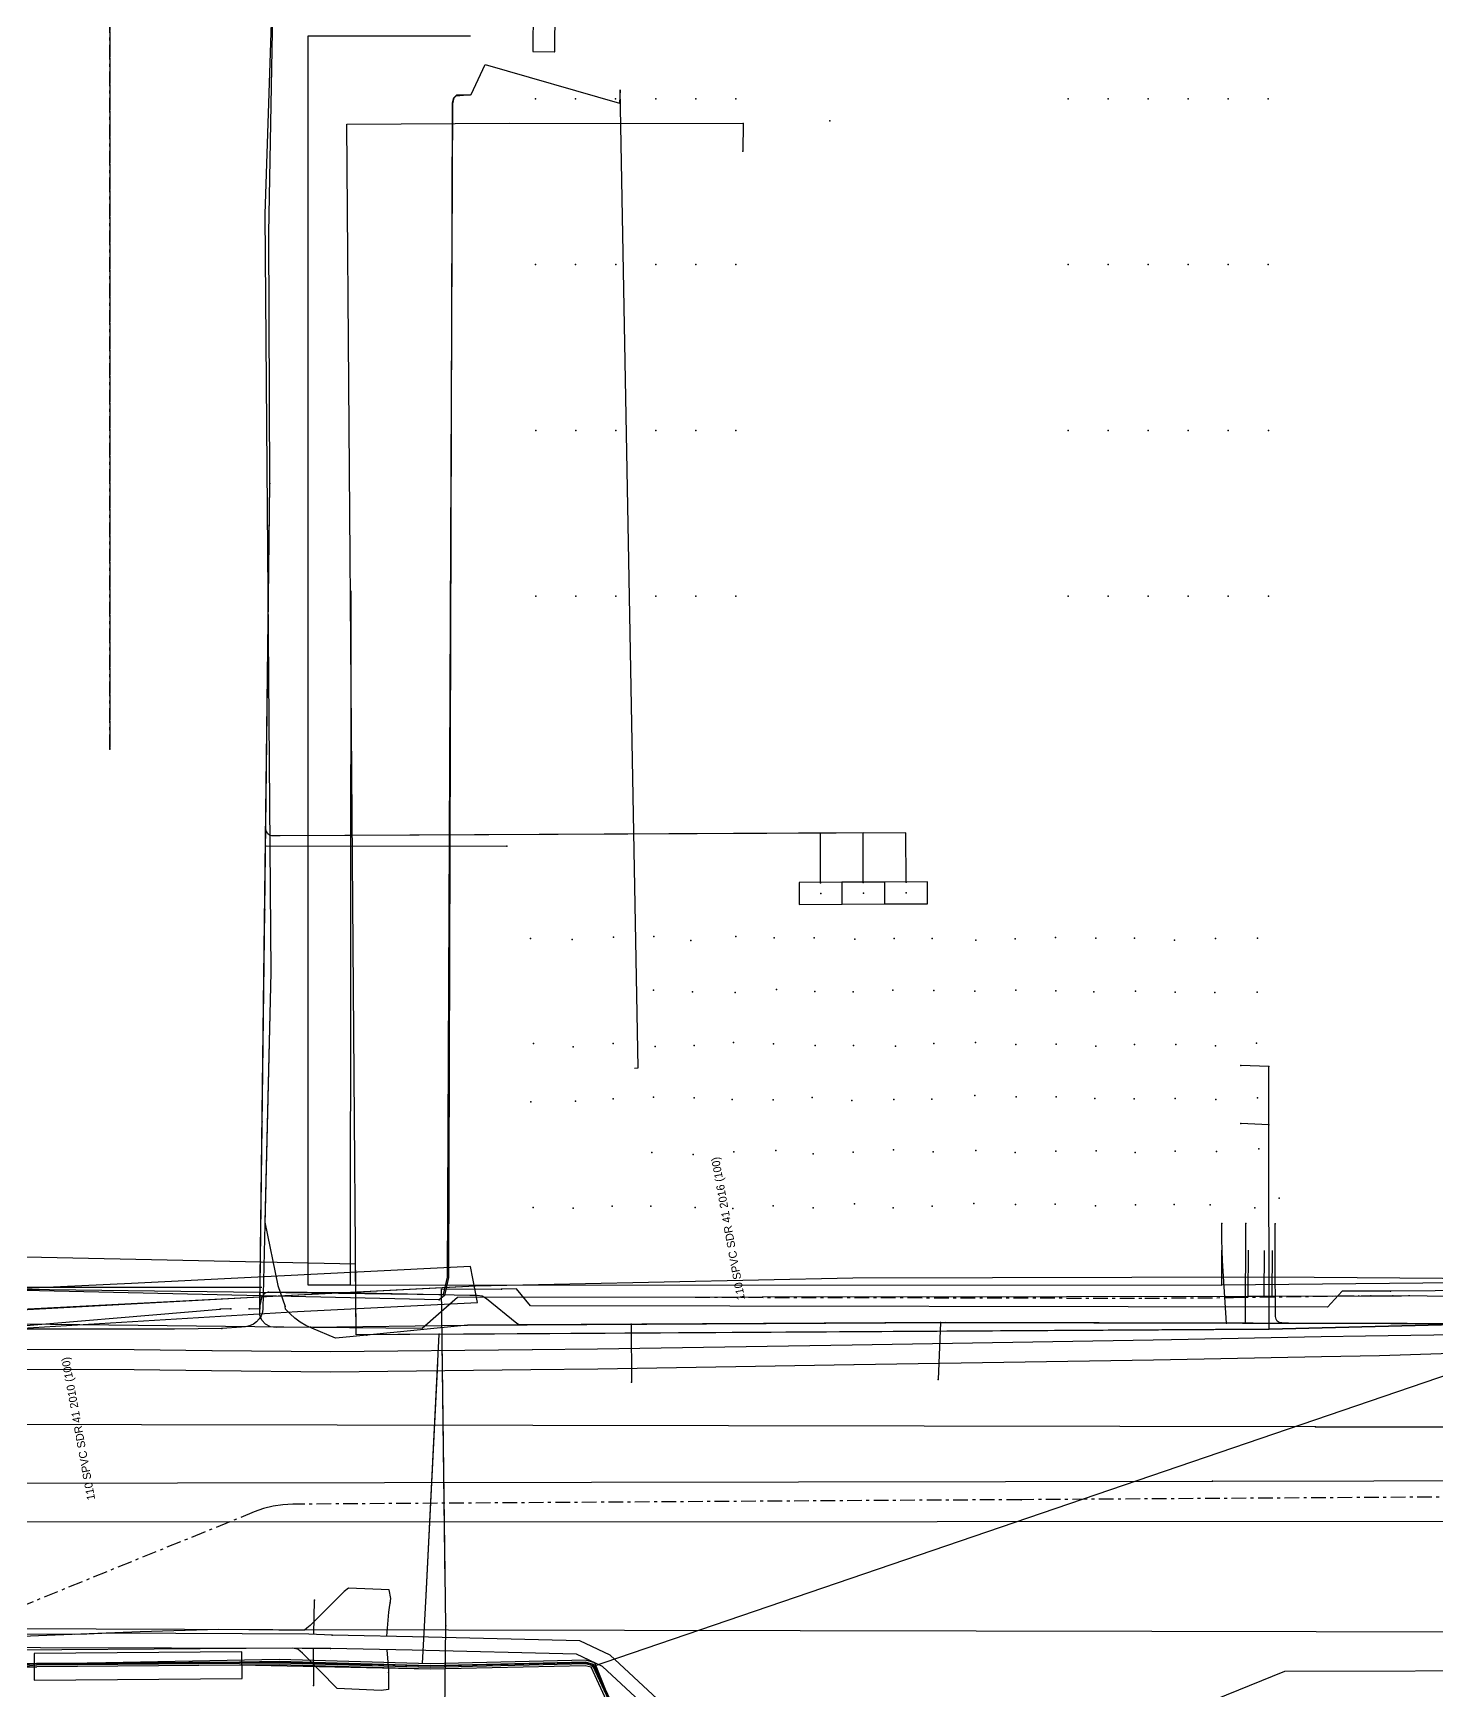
# Model space of a CAD drawing. Header units: metres. Extents: x -529 to 260, y -315 to 217.
# Drawn here: x -169.7 to -117.1, y -9.7 to 52.4 of the extents above; entities that cross this region are included whole.
import ezdxf

# ---------------------------------------------------------------- set-up
doc = ezdxf.new("R2010")
doc.units = ezdxf.units.M
doc.linetypes.add('DISUSED', pattern=[0.9943, 0.55, -0.1666, 0.1111, -0.1666])
for name, color, linetype, true_color in [('GM0772_GWA_Appurtenance', 7, 'Continuous', 0xba38a8), ('GM0772_GWA_Rioolleiding', 7, 'Continuous', 0xba38a8), ('KL1001_WAT_Appurtenance', 7, 'Continuous', 0x0000ff), ('KL1001_WAT_Waterleiding', 7, 'Continuous', 0x0000ff), ('KL1010_DAT_Appurtenance', 7, 'Continuous', 0x00ff00), ('KL1010_DAT_Telecommunicatiekabel', 7, 'Continuous', 0x00ff00), ('KL1011_DAT_Duct', 7, 'Continuous', 0x00ff00), ('KL1011_DAT_ExtraGeometrie', 7, 'Continuous', 0x00ff00), ('KL1011_DAT_Kabelbed', 7, 'Continuous', 0x00ff00), ('KL1011_DAT_Kast', 7, 'Continuous', 0x00ff00), ('KL1011_DAT_Mantelbuis', 7, 'Continuous', 0x00ff00), ('KL1011_DAT_Telecommunicatiekabel', 7, 'Continuous', 0x00ff00), ('KL1031_ELS_Appurtenance', 7, 'Continuous', 0x960000), ('KL1031_ELS_Elektriciteitskabel', 7, 'Continuous', 0x960000), ('KL1031_ELS_ExtraGeometrie', 7, 'Continuous', 0x960000), ('KL1031_ELS_Kast', 7, 'Continuous', 0x960000), ('KL1031_ELS_Mantelbuis', 7, 'Continuous', 0x960000), ('KL1031_EMS_Appurtenance', 7, 'Continuous', 0xc80000), ('KL1031_EMS_Elektriciteitskabel', 7, 'Continuous', 0xc80000), ('KL1031_GLD_Annotatie', 7, 'Continuous', 0xffffff), ('KL1031_GLD_Appurtenance', 7, 'Continuous', 0xffaf3c), ('KL1031_GLD_Mantelbuis', 7, 'Continuous', 0xffaf3c), ('KL1031_GLD_OlieGasChemicalienPijpleiding', 7, 'Continuous', 0xffaf3c), ('KL1049_DAT_Appurtenance', 7, 'Continuous', 0x00ff00), ('KL1049_DAT_Mantelbuis', 7, 'Continuous', 0x00ff00), ('KL1049_DAT_Telecommunicatiekabel', 7, 'Continuous', 0x00ff00), ('KL1051_DAT_Appurtenance', 7, 'Continuous', 0x00ff00), ('KL1051_DAT_ExtraDetailinfo', 7, 'Continuous', 0x00ff00), ('KL1051_DAT_Kabelbed', 7, 'Continuous', 0x00ff00), ('KL1051_DAT_Mantelbuis', 7, 'Continuous', 0x00ff00), ('KL1233_WRM_Appurtenance', 7, 'Continuous', 0x008080), ('KL1233_WRM_ThermischePijpleiding', 7, 'Continuous', 0x008080), ('KL1648_DAT_Telecommunicatiekabel', 7, 'Continuous', 0x00ff00)]:
    doc.layers.add(name, color=color, linetype=linetype, true_color=true_color)

msp = doc.modelspace()

# ---------------------------------------------------------------- linework, layer by layer
at = {"layer": 'GM0772_GWA_Appurtenance'}
msp.add_point((-125.494, -1.862), dxfattribs=at)
at = {"layer": 'GM0772_GWA_Rioolleiding', "linetype": 'CONTINUOUS'}
for points in [[(-172.056, -1.937), (-125.494, -1.862)], [(-125.494, -1.862), (-77.138, -1.767)], [(-171.189, -3.382), (-100.434, -3.366)]]:
    msp.add_lwpolyline(points, dxfattribs=at)
at = {"layer": 'KL1001_WAT_Appurtenance'}
for p in [(-119.558, 5.081), (-118.725, 5.083)]:
    msp.add_point(p, dxfattribs=at)
at = {"layer": 'KL1001_WAT_Waterleiding', "linetype": 'CONTINUOUS'}
for points in [[(-228.608, 11.557), (-228.148, 11.54), (-227.855, 11.847), (-218.296, 11.159), (-218.211, 4.382), (-177.808, 4.122), (-159.202, 3.913), (-155.109, 3.868), (-153.785, 5.031), (-130.964, 5.064), (-124.148, 5.075), (-123.547, 5.076), (-123.247, 5.076), (-119.923, 5.081), (-119.558, 5.081)], [(-124.148, 5.075), (-124.142, 6.791)], [(-123.547, 5.076), (-123.542, 6.789)], [(-123.247, 5.076), (-123.243, 6.788)], [(-119.558, 5.081), (-118.752, 5.082), (-118.725, 5.083)], [(-118.725, 5.083), (-118.407, 5.08)], [(-118.407, 5.08), (-118.14, 5.091), (-118.097, 5.093), (-117.447, 5.088), (-105.01, 4.978)]]:
    msp.add_lwpolyline(points, dxfattribs=at)
at = {"layer": 'KL1001_WAT_Waterleiding', "linetype": 'DISUSED'}
msp.add_lwpolyline([(-144.876, 5.033), (-128.026, 4.997), (-124.706, 5.02), (-119.996, 5.093)], dxfattribs=at)
at = {"layer": 'KL1010_DAT_Appurtenance'}
msp.add_point((-154.481, 4.94), dxfattribs=at)
at = {"layer": 'KL1010_DAT_Telecommunicatiekabel', "linetype": 'CONTINUOUS'}
for points in [[(-214.351, 5.39), (-175.006, 5.391), (-154.314, 5.131), (-154.162, 5.785), (-153.959, 49.766), (-153.908, 49.984), (-153.844, 50.061), (-153.281, 50.114), (-152.747, 51.23), (-147.711, 49.785)], [(-153.303, 50.087), (-153.829, 50.086), (-153.933, 49.972), (-153.988, 49.783), (-154.127, 5.777), (-154.282, 5.101), (-154.481, 4.94)], [(-147.156, 13.616), (-147.015, 13.629), (-147.686, 50.284), (-147.711, 49.785)], [(-154.481, 4.94), (-175.019, 5.396), (-214.363, 5.405), (-218.036, 5.946), (-227.662, 5.589), (-227.834, 5.567), (-231.251, 4.454), (-231.448, 4.414), (-234.719, 4.418), (-292.729, 4.428), (-295.573, 3.662), (-298.905, 3.597), (-310.142, 3.618), (-310.649, 3.382), (-311.071, 2.948), (-311.374, 2.316)]]:
    msp.add_lwpolyline(points, dxfattribs=at)
at = {"layer": 'KL1011_DAT_Duct', "linetype": 'CONTINUOUS'}
for points in [[(-153.303, 52.294), (-159.403, 52.294), (-159.401, 5.503), (-157.8, 5.502)], [(-157.8, 5.502), (-157.779, 31.502)], [(-157.8, 5.502), (-157.779, 31.502)], [(-157.8, 5.502), (-157.779, 31.502)], [(-157.8, 5.502), (-157.779, 31.502)], [(-157.8, 5.502), (-157.779, 31.502)], [(-157.8, 5.502), (-157.779, 31.502)], [(-125.143, 5.486), (-125.142, 6.793)], [(-125.143, 5.486), (-125.142, 6.793)], [(-125.143, 5.486), (-125.142, 6.793)], [(-125.143, 5.486), (-125.142, 6.793)], [(-106.295, 5.67), (-125.143, 5.486)], [(-106.295, 5.67), (-125.143, 5.486)], [(-157.8, 5.502), (-125.143, 5.486)], [(-157.8, 5.502), (-125.143, 5.486)], [(-157.8, 5.502), (-125.143, 5.486)], [(-157.8, 5.502), (-125.143, 5.486)], [(-157.8, 5.502), (-125.143, 5.486)], [(-157.8, 5.502), (-125.143, 5.486)], [(-157.8, 5.502), (-125.143, 5.486)], [(-170.596, -8.835), (-169.559, -8.816)], [(-170.596, -8.835), (-169.559, -8.816)], [(-161.965, -8.763), (-169.559, -8.816)], [(-161.965, -8.763), (-169.559, -8.816)], [(-161.965, -8.763), (-169.559, -8.816)], [(-148.78, -8.837), (-149.005, -8.777), (-154.814, -8.904), (-161.965, -8.763)], [(-148.78, -8.837), (-149.005, -8.777), (-154.814, -8.904), (-161.965, -8.763)], [(-148.125, -10.245), (-148.78, -8.837)], [(-148.125, -10.245), (-148.78, -8.837)]]:
    msp.add_lwpolyline(points, dxfattribs=at)
at = {"layer": 'KL1011_DAT_ExtraGeometrie', "linetype": 'CONTINUOUS'}
msp.add_lwpolyline([(-161.869, -8.262), (-169.662, -8.316), (-169.655, -9.316), (-161.862, -9.262), (-161.869, -8.262)], close=True, dxfattribs=at)
at = {"layer": 'KL1011_DAT_Kabelbed', "linetype": 'CONTINUOUS'}
for points in [[(-153.303, 52.294), (-159.403, 52.294), (-159.401, 5.503), (-157.8, 5.502)], [(-157.8, 5.502), (-157.779, 31.502)], [(-125.143, 5.486), (-125.142, 6.793)], [(-106.295, 5.67), (-148.78, -8.837)], [(-106.295, 5.67), (-125.143, 5.486)], [(-157.8, 5.502), (-125.143, 5.486)], [(-170.596, -8.835), (-169.559, -8.816)], [(-161.965, -8.763), (-169.559, -8.816)], [(-148.78, -8.837), (-149.005, -8.777), (-154.814, -8.904), (-161.965, -8.763)], [(-148.125, -10.245), (-148.78, -8.837)]]:
    msp.add_lwpolyline(points, dxfattribs=at)
at = {"layer": 'KL1011_DAT_Kast'}
for p in [(-139.837, 49.125), (-122.989, 8.743)]:
    msp.add_point(p, dxfattribs=at)
at = {"layer": 'KL1011_DAT_Mantelbuis', "linetype": 'CONTINUOUS'}
msp.add_lwpolyline([(-161.965, -8.763), (-169.559, -8.816)], dxfattribs=at)
at = {"layer": 'KL1011_DAT_Telecommunicatiekabel', "linetype": 'CONTINUOUS'}
for points in [[(-153.303, 52.294), (-159.403, 52.294), (-159.395, 12.311), (-159.401, 5.503), (-125.143, 5.486), (-125.142, 6.793)], [(-153.303, 52.294), (-159.403, 52.294), (-159.395, 12.311), (-159.401, 5.503), (-125.143, 5.486), (-125.142, 6.793)], [(-153.303, 52.294), (-159.403, 52.294), (-159.395, 12.311), (-159.401, 5.503), (-125.143, 5.486), (-125.142, 6.793)], [(-153.303, 52.294), (-159.403, 52.294), (-159.395, 12.311), (-159.401, 5.503), (-125.143, 5.486), (-125.142, 6.793)], [(-153.303, 52.294), (-159.403, 52.294), (-159.395, 12.311), (-159.401, 5.503), (-125.143, 5.486), (-125.142, 6.793)], [(-153.303, 52.294), (-159.403, 52.294), (-159.395, 12.311), (-159.401, 5.503), (-125.143, 5.486), (-125.142, 6.793)], [(-153.303, 52.294), (-159.403, 52.294), (-159.395, 12.311), (-159.401, 5.503), (-125.143, 5.486), (-125.142, 6.793)], [(-153.303, 52.294), (-159.403, 52.294), (-159.395, 12.311), (-159.401, 5.503), (-125.143, 5.486), (-125.142, 6.793)], [(-153.303, 52.294), (-159.403, 52.294), (-159.395, 12.311), (-159.401, 5.503), (-125.143, 5.486), (-125.142, 6.793)], [(-153.303, 52.294), (-159.403, 52.294), (-159.395, 12.311), (-159.401, 5.503), (-125.143, 5.486), (-125.142, 6.793)], [(-153.303, 52.294), (-159.403, 52.294), (-159.395, 12.311), (-159.401, 5.503), (-125.143, 5.486), (-125.142, 6.793)], [(-153.303, 52.294), (-159.403, 52.294), (-159.395, 12.311), (-159.401, 5.503), (-125.143, 5.486), (-125.142, 6.793)], [(-153.303, 52.294), (-159.403, 52.294), (-159.395, 12.311), (-159.401, 5.503), (-125.143, 5.486), (-125.142, 6.793)], [(-153.303, 52.294), (-159.403, 52.294), (-159.395, 12.311), (-159.401, 5.503), (-125.143, 5.486), (-125.142, 6.793)], [(-153.303, 52.294), (-159.403, 52.294), (-159.395, 12.311), (-159.401, 5.503), (-125.143, 5.486), (-125.142, 6.793)], [(-153.303, 52.294), (-159.403, 52.294), (-159.395, 12.311), (-159.401, 5.503), (-125.143, 5.486), (-125.142, 6.793)], [(-153.303, 52.294), (-159.403, 52.294), (-159.395, 12.311), (-159.401, 5.503), (-125.143, 5.486), (-125.142, 6.793)], [(-153.303, 52.294), (-159.403, 52.294), (-159.395, 12.311), (-159.401, 5.503), (-125.143, 5.486), (-125.142, 6.793)], [(-153.303, 52.294), (-159.403, 52.294), (-159.395, 12.311), (-159.401, 5.503), (-125.143, 5.486), (-125.142, 6.793)], [(-153.303, 52.294), (-159.403, 52.294), (-159.395, 12.311), (-159.401, 5.503), (-125.143, 5.486), (-125.142, 6.793)], [(-153.303, 52.294), (-159.403, 52.294), (-159.395, 12.311), (-159.401, 5.503), (-125.143, 5.486), (-125.142, 6.793)], [(-153.303, 52.294), (-159.403, 52.294), (-159.395, 12.311), (-159.401, 5.503), (-125.143, 5.486), (-125.142, 6.793)], [(-153.303, 52.294), (-159.403, 52.294), (-159.395, 12.311), (-159.401, 5.503), (-125.143, 5.486), (-125.142, 6.793)], [(-153.303, 52.294), (-159.403, 52.294), (-159.395, 12.311), (-159.401, 5.503), (-125.143, 5.486), (-125.142, 6.793)], [(-153.303, 52.294), (-159.403, 52.294), (-159.395, 12.311), (-159.401, 5.503), (-125.143, 5.486), (-125.142, 6.793)], [(-153.303, 52.294), (-159.403, 52.294), (-159.395, 12.311), (-159.401, 5.503), (-125.143, 5.486), (-125.142, 6.793)], [(-153.303, 52.294), (-159.403, 52.294), (-159.395, 12.311), (-159.401, 5.503), (-125.143, 5.486), (-125.142, 6.793)], [(-153.303, 52.294), (-159.403, 52.294), (-159.395, 12.311), (-159.401, 5.503), (-125.143, 5.486), (-125.142, 6.793)], [(-153.303, 52.294), (-159.403, 52.294), (-159.395, 12.311), (-159.401, 5.503), (-125.143, 5.486), (-125.142, 6.793)], [(-153.303, 52.294), (-159.403, 52.294), (-159.395, 12.311), (-159.401, 5.503), (-125.143, 5.486), (-125.142, 6.793)], [(-153.303, 52.294), (-159.403, 52.294), (-159.395, 12.311), (-159.401, 5.503), (-125.143, 5.486), (-125.142, 6.793)], [(-153.303, 52.294), (-159.403, 52.294), (-159.395, 12.311), (-159.401, 5.503), (-125.143, 5.486), (-125.142, 6.793)], [(-153.303, 52.294), (-159.403, 52.294), (-159.395, 12.311), (-159.401, 5.503), (-125.143, 5.486), (-125.142, 6.793)], [(-153.303, 52.294), (-159.403, 52.294), (-159.395, 12.311), (-159.401, 5.503), (-125.143, 5.486), (-125.142, 6.793)], [(-153.303, 52.294), (-159.403, 52.294), (-159.395, 12.311), (-159.401, 5.503), (-125.143, 5.486), (-125.142, 6.793)], [(-153.303, 52.294), (-159.403, 52.294), (-159.395, 12.311), (-159.401, 5.503), (-125.143, 5.486), (-125.142, 6.793)], [(-153.303, 52.294), (-159.403, 52.294), (-159.395, 12.311), (-159.401, 5.503), (-125.143, 5.486), (-125.142, 6.793)], [(-153.303, 52.294), (-159.403, 52.294), (-159.395, 12.311), (-159.401, 5.503), (-125.143, 5.486), (-125.142, 6.793)], [(-153.303, 52.294), (-159.403, 52.294), (-159.395, 12.311), (-159.401, 5.503), (-125.143, 5.486), (-125.142, 6.793)], [(-153.303, 52.294), (-159.403, 52.294), (-159.395, 12.311), (-159.401, 5.503), (-125.143, 5.486), (-125.142, 6.793)], [(-153.303, 52.294), (-159.403, 52.294), (-159.395, 12.311), (-159.401, 5.503), (-125.143, 5.486), (-125.142, 6.793)], [(-153.303, 52.294), (-159.403, 52.294), (-159.395, 12.311), (-159.401, 5.503), (-125.143, 5.486), (-125.142, 6.793)], [(-153.303, 52.294), (-159.403, 52.294), (-159.395, 12.311), (-159.401, 5.503), (-125.143, 5.486), (-125.142, 6.793)], [(-153.303, 52.294), (-159.403, 52.294), (-159.395, 12.311), (-159.401, 5.503), (-125.143, 5.486), (-125.142, 6.793)], [(-153.303, 52.294), (-159.403, 52.294), (-159.395, 12.311), (-159.401, 5.503), (-125.143, 5.486), (-125.142, 6.793)], [(-153.303, 52.294), (-159.403, 52.294), (-159.395, 12.311), (-159.401, 5.503), (-125.143, 5.486), (-125.142, 6.793)], [(-153.303, 52.294), (-159.403, 52.294), (-159.395, 12.311), (-159.401, 5.503), (-125.143, 5.486), (-125.142, 6.793)], [(-153.303, 52.294), (-159.403, 52.294), (-159.395, 12.311), (-159.401, 5.503), (-125.143, 5.486), (-125.142, 6.793)], [(-153.303, 52.294), (-159.403, 52.294), (-159.395, 12.311), (-159.401, 5.503), (-125.143, 5.486), (-125.142, 6.793)], [(-153.303, 52.294), (-159.403, 52.294), (-159.395, 12.311), (-159.401, 5.503), (-125.143, 5.486), (-125.142, 6.793)], [(-153.303, 52.294), (-159.403, 52.294), (-159.395, 12.311), (-159.401, 5.503), (-125.143, 5.486), (-125.142, 6.793)], [(-153.303, 52.294), (-159.403, 52.294), (-159.395, 12.311), (-159.401, 5.503), (-125.143, 5.486), (-125.142, 6.793)], [(-153.303, 52.294), (-159.403, 52.294), (-159.395, 12.311), (-159.401, 5.503), (-125.143, 5.486), (-125.142, 6.793)], [(-153.303, 52.294), (-159.403, 52.294), (-159.395, 12.311), (-159.401, 5.503), (-125.143, 5.486), (-125.142, 6.793)], [(-153.303, 52.294), (-159.403, 52.294), (-159.395, 12.311), (-159.401, 5.503), (-125.143, 5.486), (-125.142, 6.793)], [(-153.303, 52.294), (-159.403, 52.294), (-159.395, 12.311), (-159.401, 5.503), (-125.143, 5.486), (-125.142, 6.793)], [(-153.303, 52.294), (-159.403, 52.294), (-159.395, 12.311), (-159.401, 5.503), (-125.143, 5.486), (-125.142, 6.793)], [(-153.303, 52.294), (-159.403, 52.294), (-159.395, 12.311), (-159.401, 5.503), (-125.143, 5.486), (-125.142, 6.793)], [(-153.303, 52.294), (-159.403, 52.294), (-159.395, 12.311), (-159.401, 5.503), (-125.143, 5.486), (-125.142, 6.793)], [(-153.303, 52.294), (-159.403, 52.294), (-159.395, 12.311), (-159.401, 5.503), (-125.143, 5.486), (-125.142, 6.793)], [(-153.303, 52.294), (-159.403, 52.294), (-159.395, 12.311), (-159.401, 5.503), (-125.143, 5.486), (-125.142, 6.793)], [(-153.303, 52.294), (-159.403, 52.294), (-159.395, 12.311), (-159.401, 5.503), (-125.143, 5.486), (-125.142, 6.793)], [(-153.303, 52.294), (-159.403, 52.294), (-159.395, 12.311), (-159.401, 5.503), (-125.143, 5.486), (-125.142, 6.793)], [(-153.303, 52.294), (-159.403, 52.294), (-159.395, 12.311), (-159.401, 5.503), (-125.143, 5.486), (-125.142, 6.793)], [(-153.303, 52.294), (-159.403, 52.294), (-159.395, 12.311), (-159.401, 5.503), (-125.143, 5.486), (-125.142, 6.793)], [(-153.303, 52.294), (-159.403, 52.294), (-159.395, 12.311), (-159.401, 5.503), (-125.143, 5.486), (-125.142, 6.793)], [(-153.303, 52.294), (-159.403, 52.294), (-159.395, 12.311), (-159.401, 5.503), (-125.143, 5.486), (-125.142, 6.793)], [(-153.303, 52.294), (-159.403, 52.294), (-159.395, 12.311), (-159.401, 5.503), (-125.143, 5.486), (-125.142, 6.793)], [(-153.303, 52.294), (-159.403, 52.294), (-159.395, 12.311), (-159.401, 5.503), (-125.143, 5.486), (-125.142, 6.793)], [(-153.303, 52.294), (-159.403, 52.294), (-159.395, 12.311), (-159.401, 5.503), (-125.143, 5.486), (-125.142, 6.793)], [(-153.303, 52.294), (-159.403, 52.294), (-159.395, 12.311), (-159.401, 5.503), (-125.143, 5.486), (-125.142, 6.793)], [(-153.303, 52.294), (-159.403, 52.294), (-159.395, 12.311), (-159.401, 5.503), (-125.143, 5.486), (-125.142, 6.793)], [(-153.303, 52.294), (-159.403, 52.294), (-159.395, 12.311), (-159.401, 5.503), (-125.143, 5.486), (-125.142, 6.793)], [(-153.303, 52.294), (-159.403, 52.294), (-159.395, 12.311), (-159.401, 5.503), (-125.143, 5.486), (-125.142, 6.793)], [(-153.303, 52.294), (-159.403, 52.294), (-159.395, 12.311), (-159.401, 5.503), (-125.143, 5.486), (-125.142, 6.793)], [(-153.303, 52.294), (-159.403, 52.294), (-159.395, 12.311), (-159.401, 5.503), (-125.143, 5.486), (-125.142, 6.793)], [(-153.303, 52.294), (-159.403, 52.294), (-159.395, 12.311), (-159.401, 5.503), (-125.143, 5.486), (-125.142, 6.793)], [(-153.303, 52.294), (-159.403, 52.294), (-159.395, 12.311), (-159.401, 5.503), (-125.143, 5.486), (-125.142, 6.793)], [(-153.303, 52.294), (-159.403, 52.294), (-159.395, 12.311), (-159.401, 5.503), (-125.143, 5.486), (-125.142, 6.793)], [(-153.303, 52.294), (-159.403, 52.294), (-159.395, 12.311), (-159.401, 5.503), (-125.143, 5.486), (-125.142, 6.793)], [(-153.303, 52.294), (-159.403, 52.294), (-159.395, 12.311), (-159.401, 5.503), (-125.143, 5.486), (-125.142, 6.793)], [(-153.303, 52.294), (-159.403, 52.294), (-159.395, 12.311), (-159.401, 5.503), (-125.143, 5.486), (-125.142, 6.793)], [(-153.303, 52.294), (-159.403, 52.294), (-159.395, 12.311), (-159.401, 5.503), (-125.143, 5.486), (-125.142, 6.793)], [(-153.303, 52.294), (-159.403, 52.294), (-159.395, 12.311), (-159.401, 5.503), (-125.143, 5.486), (-125.142, 6.793)], [(-153.303, 52.294), (-159.403, 52.294), (-159.395, 12.311), (-159.401, 5.503), (-125.143, 5.486), (-125.142, 6.793)], [(-153.303, 52.294), (-159.403, 52.294), (-159.395, 12.311), (-159.401, 5.503), (-125.143, 5.486), (-125.142, 6.793)], [(-153.303, 52.294), (-159.403, 52.294), (-159.395, 12.311), (-159.401, 5.503), (-125.143, 5.486), (-125.142, 6.793)], [(-153.303, 52.294), (-159.403, 52.294), (-159.395, 12.311), (-159.401, 5.503), (-125.143, 5.486), (-125.142, 6.793)], [(-153.303, 52.294), (-159.403, 52.294), (-159.395, 12.311), (-159.401, 5.503), (-125.143, 5.486), (-125.142, 6.793)], [(-153.303, 52.294), (-159.403, 52.294), (-159.395, 12.311), (-159.401, 5.503), (-125.143, 5.486), (-125.142, 6.793)], [(-153.303, 52.294), (-159.403, 52.294), (-159.395, 12.311), (-159.401, 5.503), (-125.143, 5.486), (-125.142, 6.793)], [(-153.303, 52.294), (-159.403, 52.294), (-159.395, 12.311), (-159.401, 5.503), (-125.143, 5.486), (-125.142, 6.793)], [(-153.303, 52.294), (-159.403, 52.294), (-159.395, 12.311), (-159.401, 5.503), (-125.143, 5.486), (-125.142, 6.793)], [(-153.303, 52.294), (-159.403, 52.294), (-159.395, 12.311), (-159.401, 5.503), (-125.143, 5.486), (-125.142, 6.793)], [(-153.303, 52.294), (-159.403, 52.294), (-159.395, 12.311), (-159.401, 5.503), (-125.143, 5.486), (-125.142, 6.793)], [(-153.303, 52.294), (-159.403, 52.294), (-159.395, 12.311), (-159.401, 5.503), (-125.143, 5.486), (-125.142, 6.793)], [(-153.303, 52.294), (-159.403, 52.294), (-159.395, 12.311), (-159.401, 5.503), (-125.143, 5.486), (-125.142, 6.793)], [(-153.303, 52.294), (-159.403, 52.294), (-159.395, 12.311), (-159.401, 5.503), (-125.143, 5.486), (-125.142, 6.793)], [(-153.303, 52.294), (-159.403, 52.294), (-159.395, 12.311), (-159.401, 5.503), (-125.143, 5.486), (-125.142, 6.793)], [(-153.303, 52.294), (-159.403, 52.294), (-159.395, 12.311), (-159.401, 5.503), (-125.143, 5.486), (-125.142, 6.793)], [(-153.303, 52.294), (-159.403, 52.294), (-159.395, 12.311), (-159.401, 5.503), (-125.143, 5.486), (-125.142, 6.793)], [(-153.303, 52.294), (-159.403, 52.294), (-159.395, 12.311), (-159.401, 5.503), (-125.143, 5.486), (-125.142, 6.793)], [(-153.303, 52.294), (-159.403, 52.294), (-159.395, 12.311), (-159.401, 5.503), (-125.143, 5.486), (-125.142, 6.793)], [(-153.303, 52.294), (-159.403, 52.294), (-159.395, 12.311), (-159.401, 5.503), (-125.143, 5.486), (-125.142, 6.793)], [(-153.303, 52.294), (-159.403, 52.294), (-159.395, 12.311), (-159.401, 5.503), (-125.143, 5.486), (-125.142, 6.793)], [(-153.303, 52.294), (-159.403, 52.294), (-159.395, 12.311), (-159.401, 5.503), (-125.143, 5.486), (-125.142, 6.793)], [(-153.303, 52.294), (-159.403, 52.294), (-159.395, 12.311), (-159.401, 5.503), (-125.143, 5.486), (-125.142, 6.793)], [(-153.303, 52.294), (-159.403, 52.294), (-159.395, 12.311), (-159.401, 5.503), (-125.143, 5.486), (-125.142, 6.793)], [(-153.303, 52.294), (-159.403, 52.294), (-159.395, 12.311), (-159.401, 5.503), (-125.143, 5.486), (-125.142, 6.793)], [(-153.303, 52.294), (-159.403, 52.294), (-159.395, 12.311), (-159.401, 5.503), (-125.143, 5.486), (-125.142, 6.793)], [(-153.303, 52.294), (-159.403, 52.294), (-159.395, 12.311), (-159.401, 5.503), (-125.143, 5.486), (-125.142, 6.793)], [(-153.303, 52.294), (-159.403, 52.294), (-159.395, 12.311), (-159.401, 5.503), (-125.143, 5.486), (-125.142, 6.793)], [(-153.303, 52.294), (-159.403, 52.294), (-159.395, 12.311), (-159.401, 5.503), (-125.143, 5.486), (-125.142, 6.793)], [(-153.303, 52.294), (-159.403, 52.294), (-159.395, 12.311), (-159.401, 5.503), (-125.143, 5.486), (-125.142, 6.793)], [(-153.303, 52.294), (-159.403, 52.294), (-159.395, 12.311), (-159.401, 5.503), (-125.143, 5.486), (-125.142, 6.793)], [(-153.303, 52.294), (-159.403, 52.294), (-159.395, 12.311), (-159.401, 5.503), (-125.143, 5.486), (-125.142, 6.793)], [(-153.303, 52.294), (-159.403, 52.294), (-159.395, 12.311), (-159.401, 5.503), (-125.143, 5.486), (-125.142, 6.793)], [(-153.303, 52.294), (-159.403, 52.294), (-159.395, 12.311), (-159.401, 5.503), (-125.143, 5.486), (-125.142, 6.793)], [(-153.303, 52.294), (-159.403, 52.294), (-159.395, 12.311), (-159.401, 5.503), (-125.143, 5.486), (-125.142, 6.793)], [(-153.303, 52.294), (-159.403, 52.294), (-159.395, 12.311), (-159.401, 5.503), (-125.143, 5.486), (-125.142, 6.793)], [(-153.303, 52.294), (-159.403, 52.294), (-159.395, 12.311), (-159.401, 5.503), (-125.143, 5.486), (-125.142, 6.793)], [(-153.303, 52.294), (-159.403, 52.294), (-159.395, 12.311), (-159.401, 5.503), (-125.143, 5.486), (-125.142, 6.793)], [(-148.125, -10.245), (-148.78, -8.837), (-149.005, -8.777), (-154.814, -8.904), (-160.475, -8.744), (-161.965, -8.763), (-169.559, -8.816), (-170.596, -8.835), (-170.599, -4.531), (-170.604, 2.055), (-170.605, 2.716), (-170.607, 4.845), (-170.539, 32.898), (-173.239, 32.898)], [(-148.125, -10.245), (-148.78, -8.837), (-149.005, -8.777), (-154.814, -8.904), (-160.475, -8.744), (-161.965, -8.763), (-169.559, -8.816), (-170.596, -8.835), (-170.599, -4.531), (-170.604, 2.055), (-170.605, 2.716), (-170.607, 4.845), (-170.539, 32.898), (-173.239, 32.898)]]:
    msp.add_lwpolyline(points, dxfattribs=at)
at = {"layer": 'KL1031_ELS_Appurtenance'}
for p in [(-150.86, 49.945), (-149.36, 49.945), (-147.861, 49.945), (-146.361, 49.946), (-144.861, 49.946), (-143.361, 49.946), (-130.899, 49.947), (-129.399, 49.947), (-127.899, 49.947), (-126.398, 49.947), (-124.898, 49.948), (-123.398, 49.948), (-150.86, 43.733), (-149.36, 43.733), (-147.86, 43.733), (-146.36, 43.733), (-144.86, 43.733), (-143.36, 43.733), (-130.898, 43.735), (-129.398, 43.735), (-127.899, 43.735), (-126.397, 43.735), (-124.897, 43.735), (-123.397, 43.735), (-150.859, 37.521), (-149.359, 37.521), (-147.859, 37.521), (-146.359, 37.521), (-144.859, 37.521), (-143.359, 37.522), (-130.898, 37.522), (-129.398, 37.523), (-127.898, 37.523), (-126.396, 37.523), (-124.896, 37.523), (-123.396, 37.523), (-160.819, 35.527), (-150.859, 31.308), (-149.359, 31.309), (-147.859, 31.309), (-146.359, 31.309), (-144.859, 31.309), (-143.358, 31.309), (-130.898, 31.31), (-129.398, 31.31), (-127.898, 31.31), (-126.396, 31.311), (-124.896, 31.311), (-123.396, 31.311), (-160.987, 21.955), (-151.946, 21.935), (-140.178, 20.569), (-138.578, 20.577), (-136.978, 20.585), (-161.017, 19.549), (-151.05, 18.477), (-149.492, 18.445), (-147.945, 18.528), (-146.435, 18.556), (-145.046, 18.401), (-143.359, 18.557), (-141.915, 18.502), (-140.425, 18.503), (-138.902, 18.455), (-137.418, 18.481), (-135.996, 18.476), (-134.361, 18.421), (-132.884, 18.46), (-131.376, 18.51), (-129.866, 18.487), (-128.417, 18.484), (-126.917, 18.421), (-125.376, 18.479), (-123.805, 18.492), (-146.447, 16.547), (-144.978, 16.482), (-143.387, 16.458), (-141.83, 16.561), (-140.401, 16.486), (-138.963, 16.479), (-137.472, 16.542), (-135.934, 16.524), (-134.396, 16.498), (-132.856, 16.545), (-131.361, 16.513), (-129.936, 16.483), (-128.37, 16.501), (-126.884, 16.468), (-125.401, 16.457), (-123.811, 16.463), (-150.935, 14.542), (-149.457, 14.413), (-147.96, 14.537), (-146.377, 14.425), (-144.919, 14.469), (-143.45, 14.579), (-141.948, 14.529), (-140.387, 14.464), (-138.947, 14.464), (-137.373, 14.438), (-135.93, 14.544), (-134.372, 14.577), (-132.857, 14.506), (-131.346, 14.516), (-129.859, 14.439), (-128.409, 14.51), (-126.861, 14.505), (-125.373, 14.451), (-123.839, 14.552), (-147.951, 12.464), (-146.439, 12.531), (-144.92, 12.505), (-143.498, 12.444), (-141.962, 12.435), (-140.492, 12.516), (-137.433, 12.438), (-136.014, 12.457), (-134.4, 12.594), (-132.846, 12.549), (-131.344, 12.548), (-129.897, 12.481), (-128.431, 12.467), (-126.886, 12.482), (-125.367, 12.443), (-123.808, 12.508), (-151.041, 12.354), (-149.369, 12.386), (-139.003, 12.406), (-161.115, 11.603), (-123.754, 10.596), (-146.511, 10.456), (-144.957, 10.384), (-143.43, 10.486), (-141.863, 10.534), (-140.461, 10.413), (-138.957, 10.471), (-137.448, 10.555), (-135.963, 10.483), (-134.363, 10.532), (-132.892, 10.455), (-131.366, 10.507), (-129.855, 10.517), (-128.383, 10.462), (-126.893, 10.506), (-125.335, 10.491), (-150.959, 8.39), (-149.449, 8.375), (-147.994, 8.442), (-146.539, 8.446), (-144.875, 8.4), (-143.47, 8.356), (-141.959, 8.452), (-140.456, 8.386), (-138.909, 8.537), (-137.456, 8.385), (-136.002, 8.445), (-134.431, 8.541), (-132.872, 8.509), (-131.382, 8.517), (-129.875, 8.456), (-128.381, 8.497), (-126.921, 8.506), (-125.577, 8.492), (-123.898, 8.387), (-125.141, 7.793), (-124.24, 7.791), (-123.14, 7.787), (-162.681, 4.58), (-162.282, 4.601), (-161.599, 4.598), (-161.199, 4.722), (-159.298, 3.907), (-147.283, 4.019), (-135.684, 4.084), (-124.968, 4.064), (-124.25, 4.062), (-122.651, 4.059), (-118.202, 4.05), (-135.778, 1.953), (-147.271, 1.85)]:
    msp.add_point(p, dxfattribs=at)
at = {"layer": 'KL1031_ELS_Elektriciteitskabel', "linetype": 'CONTINUOUS'}
for points in [[(-161.017, 19.549), (-160.819, 35.527), (-160.856, 44.912), (-160.712, 53.159), (-160.537, 62.507), (-160.536, 62.733), (-160.518, 62.91), (-160.466, 63.081), (-160.383, 63.24), (-160.271, 63.378), (-160.134, 63.494), (-159.978, 63.581), (-159.808, 63.636), (-159.631, 63.658), (-155.016, 63.859), (-154.322, 63.927), (-153.639, 64.067), (-153.553, 64.09), (-152.9, 64.223), (-152.539, 64.264), (-152.176, 64.284), (-151.875, 64.291)], [(-160.819, 35.527), (-160.856, 44.912), (-160.712, 53.159), (-160.537, 62.507), (-160.536, 62.733), (-160.518, 62.91), (-160.466, 63.081), (-160.383, 63.24), (-160.271, 63.378), (-160.134, 63.494), (-159.978, 63.581), (-159.808, 63.636), (-159.631, 63.658), (-155.016, 63.859), (-154.322, 63.927), (-153.639, 64.067), (-153.553, 64.09), (-152.9, 64.223), (-152.539, 64.264), (-152.176, 64.284), (-151.875, 64.291)], [(-159.298, 3.907), (-160.587, 3.893), (-160.8, 3.927), (-160.989, 4.027), (-161.127, 4.177), (-161.194, 4.356), (-161.202, 4.424), (-161.017, 19.549), (-160.819, 35.527), (-160.856, 44.912), (-160.712, 53.159)], [(-140.178, 20.569), (-140.187, 22.427), (-160.441, 22.325), (-160.746, 22.331), (-160.832, 22.346), (-160.904, 22.4), (-160.953, 22.487), (-160.971, 22.593), (-160.978, 22.68), (-160.819, 35.527), (-160.856, 44.912), (-160.712, 53.159)], [(-138.578, 20.577), (-138.587, 22.435), (-160.441, 22.325), (-160.746, 22.331), (-160.832, 22.346), (-160.904, 22.4), (-160.953, 22.487), (-160.971, 22.593), (-160.978, 22.68), (-160.819, 35.527), (-160.856, 44.912), (-160.712, 53.159)], [(-136.978, 20.585), (-136.987, 22.443), (-160.441, 22.325), (-160.746, 22.331), (-160.832, 22.346), (-160.904, 22.4), (-160.953, 22.487), (-160.971, 22.593), (-160.978, 22.68), (-160.819, 35.527), (-160.856, 44.912), (-160.712, 53.159)], [(-161.199, 4.722), (-160.819, 35.527)], [(-160.987, 21.955), (-151.946, 21.935)], [(-159.298, 3.907), (-153.417, 3.983), (-135.502, 4.086), (-113.246, 4.04), (-85.13, 4.633), (-63.924, 4.258), (-43.209, 4.141), (-32.137, 4.207), (-8.408, 4.663), (15.142, 5.767), (39.363, 7.547), (65.962, 10.34), (84.955, 11.989)], [(-124.968, 4.064), (-125.118, 6.394), (-125.142, 7.193), (-125.141, 7.793)], [(-124.25, 4.062), (-124.24, 7.791)], [(-122.651, 4.059), (-122.886, 4.07), (-122.989, 4.089), (-123.063, 4.136), (-123.108, 4.212), (-123.124, 4.316), (-123.14, 6.388), (-123.14, 7.787)], [(-118.202, 4.05), (-135.502, 4.086), (-151.427, 3.995), (-151.502, 4.008), (-151.567, 4.046), (-152.701, 4.973), (-152.868, 5.067), (-153.056, 5.1), (-153.326, 5.098), (-157.992, 5.2), (-160.865, 5.221), (-160.887, 5.219), (-160.97, 5.196), (-161.043, 5.15), (-161.098, 5.085), (-161.132, 5.007), (-161.199, 4.722)], [(-173.762, 3.829), (-171.604, 3.832), (-162.681, 4.58)], [(-162.282, 4.601), (-162.681, 4.58)], [(-161.199, 4.722), (-161.2, 4.584), (-161.599, 4.598)], [(-147.283, 4.019), (-147.271, 1.85)], [(-135.684, 4.084), (-135.778, 1.953)]]:
    msp.add_lwpolyline(points, dxfattribs=at)
at = {"layer": 'KL1031_ELS_ExtraGeometrie', "linetype": 'CONTINUOUS'}
for points in [[(-150.142, 51.715), (-150.132, 53.325), (-150.14, 53.331), (-150.945, 53.334), (-150.951, 53.326), (-150.96, 51.722), (-150.951, 51.716), (-150.151, 51.71), (-150.143, 51.714), (-150.142, 51.715)], [(-139.365, 19.768), (-139.368, 20.573), (-139.374, 20.583), (-140.978, 20.574), (-140.988, 20.568), (-140.983, 19.765), (-140.977, 19.755), (-139.374, 19.764), (-139.366, 19.767), (-139.365, 19.768)], [(-137.766, 19.776), (-137.768, 20.58), (-137.774, 20.59), (-139.378, 20.584), (-139.388, 20.578), (-139.384, 19.774), (-139.378, 19.763), (-137.774, 19.771), (-137.766, 19.775), (-137.766, 19.776)], [(-136.166, 19.784), (-136.169, 20.589), (-136.175, 20.599), (-137.777, 20.591), (-137.787, 20.585), (-137.784, 19.782), (-137.778, 19.772), (-136.174, 19.779), (-136.166, 19.783), (-136.166, 19.784)]]:
    msp.add_lwpolyline(points, close=True, dxfattribs=at)
at = {"layer": 'KL1031_ELS_Kast'}
for p in [(-140.175, 20.169), (-138.577, 20.177), (-136.976, 20.185)]:
    msp.add_point(p, dxfattribs=at)
at = {"layer": 'KL1031_ELS_Mantelbuis', "linetype": 'CONTINUOUS'}
for points in [[(-161.129, 5.396), (-172.712, 5.393)], [(-157.992, 5.2), (-160.865, 5.221)]]:
    msp.add_lwpolyline(points, dxfattribs=at)
at = {"layer": 'KL1031_EMS_Appurtenance'}
for p in [(-166.816, 25.57), (-166.816, 25.57), (-166.816, 25.57), (-160.246, 4.69), (-162.627, 3.864), (-157.184, 3.608), (-132.667, -2.555)]:
    msp.add_point(p, dxfattribs=at)
at = {"layer": 'KL1031_EMS_Elektriciteitskabel', "linetype": 'DISUSED'}
for points in [[(-68.851, 79.528), (-166.271, 79.986), (-166.537, 79.971), (-166.798, 79.924), (-167.051, 79.844), (-167.293, 79.734), (-167.494, 79.511), (-167.663, 79.29), (-167.801, 79.076), (-167.903, 78.868), (-167.97, 78.671), (-168.001, 78.486), (-167.996, 78.315), (-167.954, 78.161), (-167.902, 78.035), (-167.784, 77.797), (-167.635, 77.576), (-167.457, 77.379), (-167.254, 77.207), (-167.07, 77.035), (-166.931, 76.825), (-166.844, 76.588), (-166.814, 76.339), (-166.816, 25.57)], [(-166.816, 25.57), (-166.814, 76.339), (-166.844, 76.588), (-166.931, 76.825), (-167.07, 77.035), (-167.254, 77.207), (-167.457, 77.379), (-167.635, 77.576), (-167.784, 77.797), (-167.902, 78.035), (-167.954, 78.161), (-167.996, 78.315), (-168.001, 78.486), (-167.97, 78.671), (-167.903, 78.868), (-167.801, 79.076), (-167.663, 79.29), (-167.494, 79.511), (-167.293, 79.734), (-167.051, 79.844), (-166.798, 79.924), (-166.537, 79.971), (-166.271, 79.986), (-73.09, 79.547)], [(-166.398, 68.723), (-166.58, 68.6), (-166.71, 68.435), (-166.788, 68.228), (-166.814, 67.977), (-166.816, 25.57)], [(-109.312, -2.41), (-132.667, -2.555)], [(-132.667, -2.555), (-159.961, -2.725), (-160.331, -2.745), (-160.698, -2.799), (-161.057, -2.889), (-161.407, -3.012), (-170.213, -6.588)]]:
    msp.add_lwpolyline(points, dxfattribs=at)
at = {"layer": 'KL1031_EMS_Elektriciteitskabel', "linetype": 'CONTINUOUS'}
for points in [[(-160.566, 59.684), (-160.573, 58.863), (-161.009, 45.629), (-160.79, 17.206), (-161.082, 4.61), (-161.097, 4.472), (-161.144, 4.339), (-161.219, 4.217), (-161.319, 4.11), (-161.441, 4.022), (-161.58, 3.958), (-161.731, 3.918), (-161.888, 3.905), (-162.627, 3.864)], [(-160.573, 58.863), (-161.009, 45.629), (-160.79, 17.206), (-161.007, 7.84), (-160.523, 5.472), (-160.246, 4.69)], [(-157.184, 3.608), (-158.084, 3.518), (-158.357, 3.503), (-159.252, 3.872), (-159.476, 3.977), (-159.687, 4.102), (-159.884, 4.249), (-160.067, 4.416), (-160.236, 4.586), (-160.246, 4.69)], [(-157.184, 3.608), (-158.084, 3.518), (-158.357, 3.503), (-159.252, 3.872), (-159.476, 3.977), (-159.687, 4.102), (-159.884, 4.249), (-160.067, 4.416), (-160.236, 4.586), (-160.246, 4.69)], [(-157.184, 3.608), (-158.084, 3.518), (-158.357, 3.503), (-159.252, 3.872), (-159.476, 3.977), (-159.687, 4.102), (-159.884, 4.249), (-160.067, 4.416), (-160.236, 4.586), (-160.246, 4.69)], [(-13.594, 4.564), (-32.137, 4.207), (-43.209, 4.141), (-63.924, 4.258), (-85.13, 4.633), (-113.246, 4.04), (-135.502, 4.086), (-153.417, 3.983), (-157.184, 3.608)], [(-162.627, 3.864), (-164.401, 3.841), (-173.061, 3.83), (-173.249, 3.803), (-173.427, 3.74), (-173.588, 3.644), (-173.728, 3.517), (-173.84, 3.365), (-173.92, 3.194), (-173.965, 3.011), (-173.973, 2.823), (-173.634, 1.055), (-171.676, -8.749), (-171.488, -9.635), (-171.331, -10.525)]]:
    msp.add_lwpolyline(points, dxfattribs=at)
at = {"layer": 'KL1031_GLD_Appurtenance'}
for p in [(-152.137, 5.339), (-118.818, 5.261), (-154.229, -7.279)]:
    msp.add_point(p, dxfattribs=at)
at = {"layer": 'KL1031_GLD_Mantelbuis', "linetype": 'CONTINUOUS'}
msp.add_lwpolyline([(-154.249, -5.655), (-154.359, 3.345)], dxfattribs=at)
at = {"layer": 'KL1031_GLD_OlieGasChemicalienPijpleiding', "linetype": 'CONTINUOUS'}
for points in [[(-39.141, 5.874), (-39.917, 5.852), (-118.818, 5.261)], [(-154.229, -7.279), (-154.384, 5.344), (-152.137, 5.339)], [(-118.818, 5.261), (-120.632, 5.265), (-121.181, 4.662), (-151.053, 4.715), (-151.58, 5.345), (-152.137, 5.339)], [(-296.736, -13.457), (-279.097, -13.388), (-182.265, -13.617), (-154.3, -13.66), (-154.229, -7.279)]]:
    msp.add_lwpolyline(points, dxfattribs=at)
at = {"layer": 'KL1049_DAT_Appurtenance'}
for p in [(-143.085, 49.028), (-143.094, 47.985), (-143.094, 47.985), (-143.094, 47.985), (-143.094, 47.985), (-143.094, 47.985), (-143.094, 47.985), (-143.094, 47.985), (-143.094, 47.985), (-124.425, 13.721), (-123.378, 13.678), (-124.422, 11.54), (-124.422, 11.54), (-124.422, 11.54), (-124.422, 11.54), (-124.422, 11.54), (-123.374, 11.498), (-154.474, 3.646)]:
    msp.add_point(p, dxfattribs=at)
at = {"layer": 'KL1049_DAT_Mantelbuis', "linetype": 'CONTINUOUS'}
for points in [[(-154.967, -6.148), (-154.53, 2.543)], [(-161.966, -8.663), (-169.564, -8.717)], [(-161.966, -8.663), (-169.564, -8.717)]]:
    msp.add_lwpolyline(points, dxfattribs=at)
at = {"layer": 'KL1049_DAT_Telecommunicatiekabel', "linetype": 'CONTINUOUS'}
for points in [[(-51.407, 5.65), (-54.151, 5.503), (-61.234, 5.366), (-71.272, 5.413), (-71.267, 4.622), (-81.279, 4.562), (-88.072, 4.521), (-97.011, 4.468), (-98.51, 4.459), (-123.361, 3.833), (-157.588, 3.627), (-157.936, 48.997), (-151.837, 49.033), (-143.085, 49.028)], [(-143.085, 49.028), (-143.094, 47.985)], [(-143.085, 49.028), (-143.094, 47.985)], [(-143.085, 49.028), (-143.094, 47.985)], [(-143.085, 49.028), (-143.094, 47.985)], [(-143.085, 49.028), (-143.094, 47.985)], [(-143.085, 49.028), (-143.094, 47.985)], [(-143.085, 49.028), (-143.094, 47.985)], [(-143.085, 49.028), (-143.094, 47.985)], [(-154.474, 3.646), (-157.588, 3.627), (-157.609, 6.275), (-169.972, 6.532), (-170.544, 33.82)], [(-123.378, 13.678), (-124.425, 13.721)], [(-123.374, 11.498), (-123.378, 13.678)], [(-123.374, 11.498), (-124.422, 11.54)], [(-123.374, 11.498), (-124.422, 11.54)], [(-123.374, 11.498), (-124.422, 11.54)], [(-123.374, 11.498), (-124.422, 11.54)], [(-123.374, 11.498), (-124.422, 11.54)], [(-36.505, 3.647), (-36.566, 5.011), (-51.407, 4.959), (-51.407, 5.65), (-54.151, 5.503), (-61.234, 5.366), (-71.272, 5.413), (-71.267, 4.622), (-81.279, 4.562), (-88.072, 4.521), (-97.011, 4.468), (-98.51, 4.459), (-123.361, 3.833), (-123.374, 11.498)], [(-154.474, 3.646), (-123.361, 3.833), (-98.51, 4.459), (-97.011, 4.468), (-71.267, 4.622), (-71.272, 5.413), (-60.664, 5.363), (-54.151, 5.503), (-51.407, 5.65), (-51.407, 4.959), (-32.369, 5.026), (-28.876, 5.017), (-22.213, 4.904), (-16.073, 5.067), (-15.997, 5.063), (-15.768, 5.052), (-15.463, 5.038), (-11.83, 5.972), (-8.423, 6.255), (-8.429, 6.287)], [(-148.018, -10.235), (-148.638, -8.668), (-148.981, -8.576), (-154.814, -8.704), (-160.473, -8.545), (-169.565, -8.716), (-170.375, -8.697), (-186.294, -8.729), (-196.491, -8.887), (-201.08, -8.969), (-201.385, -8.596), (-201.939, 2.612), (-202.439, 3.176), (-203.095, 3.269)], [(-146.387, -28.691), (-146.535, -28.697), (-146.947, -23.551), (-146.981, -23.143), (-148.018, -10.235), (-148.638, -8.668), (-148.981, -8.576), (-154.814, -8.704), (-155.095, -8.695), (-154.967, -6.148), (-154.474, 3.646)], [(-237.465, -4.174), (-237.474, -7.422), (-237.32, -8.697), (-236.988, -8.968), (-231.03, -8.837), (-215.24, -8.958), (-213.552, -9.03), (-201.001, -9.092), (-196.489, -9.012), (-186.294, -8.854), (-178.63, -8.886), (-170.368, -8.822), (-169.562, -8.742), (-161.966, -8.688), (-160.474, -8.669), (-154.814, -8.829), (-148.996, -8.701), (-148.727, -8.774), (-148.043, -10.243)]]:
    msp.add_lwpolyline(points, dxfattribs=at)
at = {"layer": 'KL1051_DAT_Appurtenance'}
msp.add_point((-121.626, 0.18), dxfattribs=at)
at = {"layer": 'KL1051_DAT_ExtraDetailinfo', "linetype": 'CONTINUOUS'}
msp.add_lwpolyline([(-153.043, 4.832), (-153.304, 6.178), (-166.008, 5.546), (-177.194, 5.022), (-187.752, 4.315), (-195.546, 4.045), (-202.936, 3.855), (-213.194, 3.574), (-218.029, 3.71), (-226.463, 3.983), (-236.595, 4.026), (-241.33, 4.079), (-241.463, 2.994), (-233.308, 2.68), (-224.046, 2.293), (-213.325, 2.177), (-204.338, 2.367), (-189.813, 3.035), (-174.646, 3.599), (-159.787, 4.497), (-153.043, 4.832)], dxfattribs=at)
at = {"layer": 'KL1051_DAT_Kabelbed', "linetype": 'CONTINUOUS'}
for points in [[(-208.362, 2.919), (-201.754, 3.036), (-200.34, 3.061), (-187.681, 3.74), (-184.66, 3.741), (-177.427, 4.153), (-169.885, 4.597), (-160.714, 5.07), (-153.116, 5.455), (-138.974, 5.755), (-123.28, 5.795), (-108.85, 5.686), (-98.884, 5.687), (-89.39, 5.737), (-83.073, 5.8), (-79.827, 5.732), (-70.95, 5.381), (-69.387, 5.037), (-67.388, 4.595), (-62.969, 4.636), (-53.604, 4.736)], [(-241.232, 3.517), (-231.242, 3.17), (-218.39, 2.924), (-210.847, 2.817), (-202.748, 2.951), (-189.167, 3.74), (-174.497, 4.325), (-161.002, 5.054), (-153.632, 5.439)], [(-121.626, 0.18), (-180.31, 0.277)], [(-121.626, 0.18), (-121.408, 0.179), (-112.435, 0.177), (-91.263, 0.172), (-88.443, 0.172), (-73.791, 0.168), (-69.428, -3.982), (-68.004, -5.337), (-62.118, -10.936)], [(-62.118, -10.936), (-65.279, -8.318), (-65.487, -8.16), (-65.708, -8.021), (-65.941, -7.901), (-66.182, -7.802), (-66.432, -7.724), (-66.687, -7.667), (-66.946, -7.633), (-67.207, -7.621), (-69.417, -7.616), (-77.752, -7.597), (-96.756, -7.559), (-103.111, -7.547), (-127.767, -7.497), (-160.711, -7.431), (-177.28, -7.375), (-234.701, -7.181), (-286.886, -7.366), (-302.523, -7.374), (-307.018, -7.376)], [(-131.465, -12.507), (-122.773, -8.977), (-103.213, -8.936)]]:
    msp.add_lwpolyline(points, dxfattribs=at)
at = {"layer": 'KL1051_DAT_Mantelbuis', "linetype": 'CONTINUOUS'}
msp.add_lwpolyline([(-241.232, 3.517), (-231.242, 3.17), (-218.39, 2.924), (-210.847, 2.817), (-202.748, 2.951), (-189.167, 3.74), (-174.497, 4.325), (-161.002, 5.054), (-153.632, 5.439)], dxfattribs=at)
at = {"layer": 'KL1233_WRM_Appurtenance'}
for p in [(-159.147, -6.326), (-156.311, -6.417), (-158.488, -7.628), (-158.552, -8.132), (-156.371, -9.034), (-159.191, -9.519)]:
    msp.add_point(p, dxfattribs=at)
at = {"layer": 'KL1233_WRM_ThermischePijpleiding', "linetype": 'CONTINUOUS'}
for points in [[(-156.444, -7.673), (-156.366, -6.768), (-156.287, -6.262), (-156.351, -5.932), (-157.87, -5.866), (-158.039, -6.002), (-159.307, -7.275), (-159.439, -7.377), (-159.524, -7.444), (-160.489, -7.449), (-162.733, -7.423), (-165.69, -7.512), (-169.187, -7.649), (-172.892, -7.794), (-173.447, -7.795), (-173.434, -4.599), (-173.293, -1.206), (-173.189, 2.338), (-172.966, 72.889), (-185.78, 72.679), (-185.773, 71.256)], [(-156.438, -8.179), (-156.372, -8.944), (-156.371, -9.67), (-156.655, -9.705), (-158.295, -9.628), (-159.602, -8.308), (-159.773, -8.161), (-159.988, -8.124), (-173.81, -8.225), (-174.125, -8.192), (-174.155, -7.915), (-173.921, -0.938), (-173.837, 1.378), (-173.779, 10.433), (-173.536, 72.459), (-184.998, 72.285), (-185.052, 71.281)], [(-174.995, 3.086), (-165.903, 3.075), (-163, 3.042), (-162.987, 3.042), (-158.548, 2.993), (-150.995, 3.075), (-150.981, 3.076), (-148.543, 3.103), (-139.001, 3.254), (-138.999, 3.254), (-127.71, 3.434), (-127.021, 3.447), (-121.411, 3.56), (-119.752, 3.586), (-119.749, 3.585), (-110.382, 3.729)], [(-205.776, 2.452), (-198.966, 2.413), (-193.284, 2.38), (-191.455, 2.356), (-186.971, 2.329), (-184.33, 2.314), (-181.683, 2.344), (-175.014, 2.336), (-165.908, 2.324), (-163.012, 2.291), (-158.548, 2.242), (-151.038, 2.325), (-148.533, 2.353), (-138.932, 2.505), (-138.92, 2.506), (-127.696, 2.684), (-127.065, 2.696), (-127.062, 2.696), (-121.398, 2.81), (-119.228, 2.844), (-110.364, 3.136)], [(-159.168, -7.599), (-159.147, -6.326)], [(-158.552, -8.132), (-159.61, -8.128), (-174.329, -8.092), (-181.391, -8.074), (-189.64, -8.053), (-194.851, -8.039)], [(-158.488, -7.628), (-159.365, -7.59), (-166.847, -7.558), (-167.689, -7.59), (-168.154, -7.607), (-173.612, -7.593), (-181.2, -7.574), (-183.66, -7.568), (-189.149, -7.554), (-194.644, -7.539)], [(-36.848, -28.021), (-126.734, -28.2), (-148.065, -8.385), (-149.205, -7.85), (-154.871, -7.708), (-158.488, -7.628)], [(-159.202, -8.13), (-159.191, -9.519)], [(-36.66, -28.52), (-126.931, -28.701), (-148.348, -8.805), (-149.323, -8.347), (-155.484, -8.199), (-158.552, -8.132)]]:
    msp.add_lwpolyline(points, dxfattribs=at)
at = {"layer": 'KL1648_DAT_Telecommunicatiekabel', "linetype": 'CONTINUOUS'}
for points in [[(-238.318, 10.725), (-235.928, 5.019), (-235.932, 0.438), (-235.936, -4.129), (-236.675, -4.127), (-237.414, -4.126), (-237.425, -7.415), (-237.271, -8.672), (-236.971, -8.921), (-231.031, -8.789), (-215.239, -8.912), (-213.542, -8.98), (-201.001, -9.045), (-196.484, -8.969), (-186.286, -8.807), (-178.627, -8.841), (-170.366, -8.776), (-169.557, -8.693), (-161.956, -8.64), (-160.465, -8.628), (-154.804, -8.785), (-148.985, -8.658), (-148.687, -8.736), (-147.985, -10.24)], [(-147.993, -10.23), (-148.692, -8.731), (-148.99, -8.651), (-154.815, -8.779), (-160.474, -8.619), (-161.966, -8.639), (-169.566, -8.692), (-170.371, -8.773), (-178.631, -8.837), (-186.294, -8.805), (-196.489, -8.962), (-201.001, -9.042), (-213.549, -8.98), (-215.237, -8.908), (-231.03, -8.788), (-236.97, -8.918), (-237.273, -8.671), (-237.424, -7.416), (-237.415, -4.124)], [(-147.985, -10.24), (-148.687, -8.736), (-148.985, -8.658), (-154.804, -8.785), (-161.956, -8.64), (-169.557, -8.693), (-178.627, -8.841), (-186.286, -8.807), (-201.001, -9.045), (-213.542, -8.98), (-231.031, -8.789), (-236.971, -8.921), (-237.271, -8.672), (-237.425, -7.415), (-237.42, -6.704), (-270.867, -6.904), (-304.307, -7.096), (-365.439, -7.359), (-409.213, -7.661)], [(-146.688, -37.17), (-146.604, -36.77), (-146.591, -35.891), (-146.064, -34.077), (-147.984, -10.236), (-148.682, -8.737), (-148.98, -8.656), (-154.805, -8.783), (-161.957, -8.643), (-169.557, -8.696), (-178.623, -8.84), (-186.289, -8.808), (-200.997, -9.045), (-213.546, -8.981), (-231.029, -8.788), (-236.969, -8.918), (-237.272, -8.672), (-237.424, -7.416), (-237.422, -6.707)]]:
    msp.add_lwpolyline(points, dxfattribs=at)

# ---------------------------------------------------------------- texts
at = {"layer": 'KL1031_GLD_Annotatie', "char_height": 0.3, "attachment_point": 7, "rotation": 100.363}
for s, insert in [('110 SPVC SDR 41 2016 (100)', (-142.923, 4.971)), ('110 SPVC SDR 41 2010 (100)', (-167.28, -2.527))]:
    msp.add_mtext(s, dxfattribs=dict(at, insert=insert))

doc.saveas('drawing.dxf')
